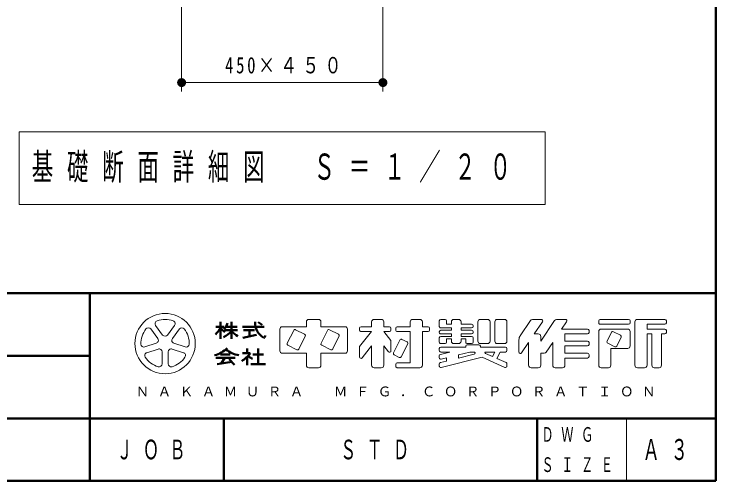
# Model space of a CAD drawing. Units: millimetres on the paper, scale 1:60, with parts at other scales. Extents: x -385 to 0, y -594 to 267.
# Drawn here: x -78.5 to 0, y -594 to -541.8 of the extents above; entities that cross this region are included whole.
import ezdxf

# ---------------------------------------------------------------- set-up
doc = ezdxf.new("R2010")
doc.units = ezdxf.units.MM
for name, color, linetype, lineweight in [('LY_1', 7, 'Continuous', 13), ('LY_2', 7, 'Continuous', 13), ('LY_4', 7, 'Continuous', 13)]:
    doc.layers.add(name, color=color, linetype=linetype, lineweight=lineweight)
doc.styles.add('ＭＳ ゴシック', font='')
doc.styles.get('ＭＳ ゴシック').set_extended_font_data('MS Gothic')

# ---------------------------------------------------------------- blocks, each defined once
blk = doc.blocks.new('filled_dot')
at = {"color": 0, "linetype": 'Continuous', "lineweight": -2, "const_width": 1.25}
blk.add_lwpolyline([(-0.625, 0, 1), (0.625, 0, 1)], format="xyb", close=True, dxfattribs=at)

msp = doc.modelspace()

# ---------------------------------------------------------------- linework, layer by layer
at = {"layer": 'LY_2', "lineweight": 50}
for p, q in [((0, -594), (0, -327)), ((-385, -573), (0, -573)), ((-385, -594), (0, -594))]:
    msp.add_line(p, q, dxfattribs=at)
at = {"layer": 'LY_2', "color": 140, "lineweight": 50}
for p, q in [((-70, -573), (-70, -594)), ((-55.361, -576.207), (-55.361, -578.097)), ((-54.146, -576.207), (-54.146, -578.097)), ((-50.719, -576.533), (-51.16, -576.239)), ((-55.901, -576.747), (-54.956, -576.747)), ((-54.915, -577.152), (-53.471, -577.152)), ((-54.769, -576.747), (-53.525, -576.747)), ((-52.931, -576.747), (-50.501, -576.747)), ((-52.796, -577.152), (-51.581, -577.152)), ((-52.121, -577.152), (-52.121, -577.827)), ((-52.889, -577.98), (-51.353, -577.673)), ((-52.931, -579.717), (-52.051, -579.717)), ((-52.391, -579.177), (-52.391, -579.717)), ((-51.176, -579.177), (-51.176, -580.932)), ((-187.5, -580), (-70, -580)), ((-55.901, -580.216), (-53.741, -580.216)), ((-55.361, -579.852), (-54.281, -579.852)), ((-54.899, -580.216), (-55.289, -580.864)), ((-54.416, -580.393), (-53.81, -580.999)), ((-52.391, -580.09), (-52.391, -581.067)), ((-52.34, -580.04), (-51.796, -580.354)), ((-51.783, -579.852), (-50.568, -579.852)), ((-55.765, -580.933), (-54.113, -580.696)), ((-51.986, -580.932), (-50.366, -580.932)), ((-242.5, -587), (0, -587)), ((-55, -587), (-55, -594)), ((-20, -587), (-20, -594))]:
    msp.add_line(p, q, dxfattribs=at)
at = {"layer": 'LY_2'}
for p, q in [((-62.629, -576.607), (-61.844, -577.687)), ((-61.298, -577.687), (-60.513, -576.607)), ((-45.776, -576.207), (-45.776, -576.747)), ((-45.506, -575.937), (-44.426, -575.937)), ((-44.156, -576.207), (-44.156, -576.747)), ((-38.486, -576.207), (-38.486, -576.747)), ((-38.216, -575.937), (-37.406, -575.937)), ((-37.136, -576.207), (-37.136, -576.747)), ((-34.166, -576.207), (-34.166, -576.747)), ((-33.896, -575.937), (-33.086, -575.937)), ((-32.816, -576.207), (-32.816, -576.747)), ((-30.926, -576.099), (-30.926, -576.72)), ((-30.764, -575.937), (-30.278, -575.937)), ((-30.116, -576.099), (-30.116, -576.477)), ((-30.116, -576.477), (-29.576, -576.477)), ((-29.576, -576.207), (-29.576, -576.477)), ((-28.766, -575.937), (-29.306, -575.937)), ((-28.496, -576.207), (-28.496, -576.477)), ((-28.496, -576.477), (-27.308, -576.477)), ((-27.146, -576.639), (-27.146, -576.72)), ((-26.606, -576.207), (-26.606, -578.367)), ((-26.336, -575.937), (-25.526, -575.937)), ((-25.256, -576.207), (-25.256, -578.367)), ((-24.716, -576.207), (-24.716, -578.367)), ((-24.446, -575.937), (-23.636, -575.937)), ((-23.366, -576.207), (-23.366, -578.367)), ((-21.88, -577.758), (-20.746, -576.057)), ((-20.521, -575.937), (-19.529, -575.937)), ((-20.306, -577.557), (-19.394, -576.189)), ((-19.586, -578.367), (-18.046, -576.057)), ((-17.821, -575.937), (-16.829, -575.937)), ((-17.246, -577.017), (-16.694, -576.189)), ((-13.106, -576.099), (-13.106, -576.315)), ((-12.944, -575.937), (-9.758, -575.937)), ((-12.944, -576.477), (-9.758, -576.477)), ((-9.596, -576.099), (-9.596, -576.315)), ((-9.056, -576.207), (-9.056, -581.067)), ((-8.786, -575.937), (-5.708, -575.937)), ((-7.706, -576.477), (-7.706, -577.017)), ((-7.706, -576.477), (-5.708, -576.477)), ((-5.546, -576.099), (-5.546, -576.315)), ((-62.39, -578.083), (-63.175, -577.003)), ((-59.967, -577.003), (-60.752, -578.083)), ((-48.746, -577.017), (-48.746, -579.447)), ((-48.476, -576.747), (-45.776, -576.747)), ((-47.198, -577.162), (-47.918, -578.6)), ((-45.975, -577.592), (-46.981, -577.089)), ((-44.156, -576.747), (-41.456, -576.747)), ((-43.418, -577.162), (-44.138, -578.6)), ((-42.195, -577.592), (-43.201, -577.089)), ((-41.186, -577.017), (-41.186, -579.447)), ((-39.836, -576.909), (-39.836, -577.125)), ((-38.486, -577.287), (-39.836, -578.974)), ((-39.674, -576.747), (-38.486, -576.747)), ((-39.674, -577.287), (-38.486, -577.287)), ((-37.136, -576.747), (-36.488, -576.747)), ((-37.136, -577.287), (-36.326, -578.299)), ((-37.136, -577.287), (-36.488, -577.287)), ((-36.326, -576.909), (-36.326, -577.125)), ((-35.786, -576.909), (-35.786, -577.125)), ((-35.624, -576.747), (-34.166, -576.747)), ((-35.624, -577.287), (-34.166, -577.287)), ((-34.166, -577.287), (-34.166, -580.797)), ((-32.816, -576.747), (-32.168, -576.747)), ((-32.816, -577.287), (-32.816, -581.067)), ((-32.816, -577.287), (-32.168, -577.287)), ((-32.006, -576.909), (-32.006, -577.125)), ((-30.926, -577.314), (-30.926, -577.395)), ((-30.764, -576.882), (-29.576, -576.882)), ((-30.764, -577.152), (-29.576, -577.152)), ((-29.576, -576.882), (-29.576, -577.152)), ((-28.496, -576.882), (-27.308, -576.882)), ((-28.496, -576.882), (-28.496, -577.152)), ((-28.496, -577.152), (-27.308, -577.152)), ((-27.146, -577.314), (-27.146, -577.395)), ((-17.246, -577.017), (-14.348, -577.017)), ((-14.186, -577.179), (-14.186, -577.395)), ((-13.106, -577.287), (-13.106, -581.067)), ((-12.836, -577.017), (-9.866, -577.017)), ((-11.666, -577.378), (-12.17, -578.384)), ((-11.449, -577.305), (-10.659, -577.7)), ((-9.596, -577.287), (-9.596, -578.907)), ((-7.706, -577.017), (-5.708, -577.017)), ((-5.546, -577.179), (-5.546, -577.395)), ((-46.622, -579.248), (-45.902, -577.81)), ((-42.842, -579.248), (-42.122, -577.81)), ((-35.101, -578.169), (-34.527, -578.456)), ((-30.926, -577.989), (-30.926, -578.475)), ((-30.764, -577.557), (-29.576, -577.557)), ((-30.764, -577.827), (-29.576, -577.827)), ((-30.116, -578.097), (-29.576, -578.097)), ((-30.116, -578.097), (-30.116, -578.475)), ((-29.576, -577.557), (-29.576, -577.827)), ((-29.576, -578.097), (-29.576, -578.367)), ((-28.496, -577.557), (-27.308, -577.557)), ((-28.496, -577.557), (-28.496, -577.827)), ((-28.496, -577.827), (-27.308, -577.827)), ((-28.496, -578.097), (-28.496, -578.367)), ((-28.496, -578.097), (-27.956, -578.097)), ((-27.956, -578.097), (-27.956, -578.475)), ((-27.146, -577.989), (-27.146, -578.475)), ((-22.016, -578.207), (-22.016, -579.587)), ((-20.306, -577.557), (-19.856, -577.557)), ((-19.586, -577.827), (-19.586, -578.367)), ((-16.886, -577.557), (-14.348, -577.557)), ((-16.886, -577.557), (-16.886, -578.367)), ((-10.586, -577.918), (-11.09, -578.924)), ((-7.706, -577.557), (-7.166, -577.557)), ((-7.706, -577.557), (-7.706, -581.067)), ((-7.166, -577.557), (-7.166, -581.067)), ((-6.086, -577.557), (-5.708, -577.557)), ((-6.086, -577.557), (-6.086, -581.067)), ((-63.828, -579.015), (-62.559, -578.603)), ((-60.583, -578.603), (-59.313, -579.015)), ((-47.845, -578.817), (-46.839, -579.32)), ((-44.065, -578.817), (-43.059, -579.32)), ((-39.836, -578.974), (-39.836, -580.132)), ((-38.486, -578.907), (-39.547, -580.234)), ((-38.486, -578.907), (-38.486, -581.067)), ((-37.136, -578.907), (-36.614, -579.559)), ((-37.136, -578.907), (-37.136, -581.067)), ((-36.326, -578.299), (-36.326, -579.457)), ((-35.318, -578.242), (-36.038, -579.68)), ((-34.454, -578.674), (-35.174, -580.112)), ((-30.764, -578.637), (-30.278, -578.637)), ((-29.306, -578.637), (-28.766, -578.637)), ((-27.956, -578.934), (-27.956, -579.042)), ((-27.794, -578.637), (-27.308, -578.637)), ((-27.794, -578.772), (-26.498, -578.772)), ((-26.336, -578.637), (-25.526, -578.637)), ((-26.336, -578.934), (-26.336, -579.042)), ((-24.446, -578.637), (-23.636, -578.637)), ((-21.719, -579.677), (-20.936, -578.502)), ((-20.936, -578.502), (-20.936, -581.067)), ((-18.966, -579.596), (-18.236, -578.502)), ((-18.236, -578.502), (-18.236, -581.067)), ((-16.886, -578.367), (-14.348, -578.367)), ((-16.886, -578.907), (-16.886, -579.717)), ((-16.886, -578.907), (-14.348, -578.907)), ((-14.186, -578.529), (-14.186, -578.745)), ((-12.097, -578.601), (-11.307, -578.996)), ((-62.35, -579.245), (-63.62, -579.657)), ((-61.908, -580.901), (-61.908, -579.566)), ((-61.233, -579.566), (-61.233, -580.901)), ((-59.522, -579.657), (-60.792, -579.245)), ((-48.476, -579.717), (-45.776, -579.717)), ((-45.776, -579.717), (-45.776, -581.067)), ((-44.156, -579.717), (-41.456, -579.717)), ((-44.156, -579.717), (-44.156, -581.067)), ((-30.926, -579.204), (-30.926, -579.42)), ((-29.74, -579.582), (-30.803, -579.848)), ((-30.764, -579.042), (-27.956, -579.042)), ((-30.764, -579.582), (-29.74, -579.582)), ((-27.513, -579.582), (-28.766, -579.895)), ((-27.513, -579.582), (-27.053, -579.582)), ((-26.336, -579.042), (-23.528, -579.042)), ((-25.771, -579.737), (-24.968, -580.094)), ((-25.738, -579.582), (-24.712, -579.582)), ((-24.968, -580.094), (-24.712, -579.582)), ((-24.474, -580.313), (-24.108, -579.582)), ((-24.108, -579.582), (-23.528, -579.582)), ((-23.366, -579.204), (-23.366, -579.42)), ((-19.586, -579.717), (-19.19, -579.717)), ((-19.586, -579.717), (-19.586, -581.067)), ((-16.886, -579.717), (-14.348, -579.717)), ((-11.756, -579.177), (-11.756, -581.067)), ((-11.756, -579.177), (-9.866, -579.177)), ((-35.965, -579.897), (-35.391, -580.184)), ((-30.926, -580.005), (-30.926, -580.227)), ((-26.15, -580.159), (-30.725, -581.303)), ((-30.116, -580.232), (-30.725, -580.385)), ((-30.116, -580.232), (-30.116, -580.594)), ((-27.023, -579.821), (-28.766, -580.257)), ((-28.766, -579.895), (-28.766, -580.257)), ((-26.15, -580.159), (-23.594, -581.295)), ((-24.474, -580.313), (-23.462, -580.763)), ((-16.886, -580.257), (-16.886, -581.067)), ((-16.886, -580.257), (-14.348, -580.257)), ((-14.186, -579.879), (-14.186, -580.095)), ((-45.506, -581.337), (-44.426, -581.337)), ((-38.216, -581.337), (-37.406, -581.337)), ((-35.786, -580.959), (-35.786, -581.175)), ((-35.624, -580.797), (-34.166, -580.797)), ((-35.624, -581.337), (-33.086, -581.337)), ((-30.926, -580.923), (-30.926, -581.146)), ((-30.116, -580.594), (-30.803, -580.766)), ((-23.366, -580.911), (-23.366, -581.147)), ((-20.666, -581.337), (-19.856, -581.337)), ((-17.966, -581.337), (-17.156, -581.337)), ((-12.836, -581.337), (-12.026, -581.337)), ((-8.786, -581.337), (-7.976, -581.337)), ((-6.896, -581.337), (-6.356, -581.337)), ((-10, -587), (-10, -594))]:
    msp.add_line(p, q, dxfattribs=at)
msp.add_circle((-61.571, -578.637), 3.375, dxfattribs=at)
for centre, radius, start, end in [((-62.356, -576.408), 0.338, 109.39847, 215.99997), ((-61.571, -578.637), 2.7, 70.60155, 109.39847), ((-60.786, -576.408), 0.338, 324, 70.60155), ((-45.506, -576.207), 0.27, 89.99998, 179.99996), ((-44.426, -576.207), 0.27, 0, 89.99998), ((-38.216, -576.207), 0.27, 89.99998, 179.99996), ((-37.406, -576.207), 0.27, 0, 89.99998), ((-33.896, -576.207), 0.27, 89.99998, 179.99996), ((-33.086, -576.207), 0.27, 0, 89.99998), ((-30.764, -576.099), 0.162, 89.99998, 179.99996), ((-30.278, -576.099), 0.162, 0, 89.99998), ((-29.306, -576.207), 0.27, 89.99998, 179.99996), ((-28.766, -576.207), 0.27, 0, 89.99998), ((-27.308, -576.639), 0.162, 0, 89.99998), ((-26.336, -576.207), 0.27, 89.99998, 179.99996), ((-25.526, -576.207), 0.27, 0, 89.99998), ((-24.446, -576.207), 0.27, 89.99998, 179.99996), ((-23.636, -576.207), 0.27, 0, 89.99998), ((-20.521, -576.207), 0.27, 89.99998, 146.30984), ((-19.529, -576.099), 0.162, 326.31015, 89.99998), ((-17.821, -576.207), 0.27, 89.99998, 146.3098), ((-16.829, -576.099), 0.162, 326.31003, 89.99998), ((-12.944, -576.099), 0.162, 89.99998, 179.99996), ((-12.944, -576.315), 0.162, 179.99998, 270.00002), ((-9.758, -576.099), 0.162, 0, 89.99998), ((-9.758, -576.315), 0.162, 270.00002, 0), ((-8.786, -576.207), 0.27, 89.99998, 179.99996), ((-5.708, -576.099), 0.162, 0, 89.99998), ((-5.708, -576.315), 0.162, 270.00002, 0), ((-61.571, -578.637), 2.7, 142.60154, 181.39846), ((-63.448, -577.202), 0.338, 35.99999, 142.60154), ((-59.694, -577.202), 0.338, 37.39846, 143.99995), ((-61.571, -578.637), 2.7, 358.60155, 37.39847), ((-48.476, -577.017), 0.27, 89.99998, 179.99996), ((-47.054, -577.234), 0.162, 63.43492, 153.43499), ((-43.274, -577.234), 0.162, 63.43492, 153.43499), ((-41.456, -577.017), 0.27, 0, 89.99998), ((-39.674, -576.909), 0.162, 89.99998, 179.99996), ((-39.674, -577.125), 0.162, 179.99998, 270.00002), ((-36.488, -576.909), 0.162, 0, 89.99998), ((-36.488, -577.125), 0.162, 270.00002, 0), ((-35.624, -576.909), 0.162, 89.99998, 179.99996), ((-35.624, -577.125), 0.162, 179.99998, 270.00002), ((-32.168, -576.909), 0.162, 0, 89.99998), ((-32.168, -577.125), 0.162, 270.00002, 0), ((-30.764, -576.72), 0.162, 179.99998, 270.00002), ((-30.764, -577.314), 0.162, 89.99998, 179.99996), ((-30.764, -577.395), 0.162, 179.99998, 270.00002), ((-27.308, -576.72), 0.162, 270.00002, 0), ((-27.308, -577.314), 0.162, 0, 89.99998), ((-27.308, -577.395), 0.162, 270.00002, 0), ((-14.348, -577.179), 0.162, 0, 89.99998), ((-14.348, -577.395), 0.162, 270.00002, 0), ((-12.836, -577.287), 0.27, 89.99998, 179.99996), ((-11.522, -577.45), 0.162, 63.43447, 153.43474), ((-9.866, -577.287), 0.27, 0, 89.99998), ((-5.708, -577.179), 0.162, 0, 89.99998), ((-5.708, -577.395), 0.162, 270.00002, 0), ((-62.663, -578.282), 0.338, 287.99998, 35.99999), ((-61.571, -577.488), 0.338, 215.99998, 324), ((-60.479, -578.282), 0.338, 143.99996, 251.99999), ((-46.047, -577.737), 0.162, 333.4349, 63.43487), ((-42.267, -577.737), 0.162, 333.4349, 63.43487), ((-35.174, -578.314), 0.162, 63.43487, 153.43498), ((-30.764, -577.989), 0.162, 89.99998, 179.99996), ((-27.308, -577.989), 0.162, 0, 89.99998), ((-21.206, -578.207), 0.81, 146.30999, 179.99996), ((-19.856, -577.827), 0.27, 0, 89.99998), ((-10.731, -577.845), 0.162, 333.43484, 63.43447), ((-63.933, -578.694), 0.338, 181.39848, 287.99997), ((-59.209, -578.694), 0.338, 252.00001, 358.60156), ((-47.773, -578.672), 0.162, 153.43495, 243.43485), ((-43.993, -578.672), 0.162, 153.43495, 243.43485), ((-34.599, -578.601), 0.162, 333.43492, 63.43493), ((-30.764, -578.475), 0.162, 179.99998, 270.00002), ((-30.278, -578.475), 0.162, 270.00002, 0), ((-29.306, -578.367), 0.27, 179.99998, 270.00002), ((-28.766, -578.367), 0.27, 270.00002, 0), ((-27.794, -578.475), 0.162, 179.99998, 270.00002), ((-27.794, -578.934), 0.162, 89.99998, 179.99996), ((-27.308, -578.475), 0.162, 270.00002, 0), ((-26.336, -578.367), 0.27, 179.99998, 270.00002), ((-26.498, -578.934), 0.162, 0, 89.99998), ((-25.526, -578.367), 0.27, 270.00002, 0), ((-24.446, -578.367), 0.27, 179.99998, 270.00002), ((-23.636, -578.367), 0.27, 270.00002, 0), ((-14.348, -578.529), 0.162, 0, 89.99998), ((-14.348, -578.745), 0.162, 270.00002, 0), ((-12.025, -578.456), 0.162, 153.43517, 243.43529), ((-11.234, -578.851), 0.162, 243.43534, 333.43491), ((-9.866, -578.907), 0.27, 270.00002, 0), ((-63.516, -579.978), 0.338, 107.99999, 214.60154), ((-62.246, -579.566), 0.338, 359.99997, 107.99999), ((-60.896, -579.566), 0.338, 71.99997, 179.99999), ((-59.626, -579.978), 0.338, 325.39847, 71.99996), ((-48.476, -579.447), 0.27, 179.99998, 270.00002), ((-46.766, -579.175), 0.162, 243.43498, 333.43496), ((-42.986, -579.175), 0.162, 243.43498, 333.43496), ((-41.456, -579.447), 0.27, 270.00002, 0), ((-36.488, -579.457), 0.162, 218.65962, 0), ((-35.893, -579.752), 0.162, 153.43487, 243.4348), ((-30.764, -579.204), 0.162, 89.99998, 179.99996), ((-30.764, -579.42), 0.162, 179.99998, 270.00002), ((-27.053, -579.703), 0.121, 284.0365, 89.99998), ((-25.738, -579.663), 0.081, 89.99998, 246.03817), ((-23.528, -579.204), 0.162, 0, 89.99998), ((-23.528, -579.42), 0.162, 270.00002, 0), ((-21.854, -579.587), 0.162, 179.99998, 326.30997), ((-19.19, -579.447), 0.27, 270.00002, 326.31002), ((-14.348, -579.879), 0.162, 0, 89.99998), ((-61.571, -578.637), 2.7, 214.60156, 253.39848), ((-61.571, -578.637), 2.7, 286.60155, 325.39847), ((-39.674, -580.132), 0.162, 179.99998, 321.34037), ((-35.318, -580.039), 0.162, 243.43487, 333.43498), ((-30.764, -580.005), 0.162, 104.03614, 179.99996), ((-30.764, -580.227), 0.162, 179.99998, 284.03612), ((-14.348, -580.095), 0.162, 270.00002, 0), ((-62.246, -580.901), 0.338, 253.39847, 359.99997), ((-60.896, -580.901), 0.338, 179.99999, 286.60154), ((-45.506, -581.067), 0.27, 179.99998, 270.00002), ((-44.426, -581.067), 0.27, 270.00002, 0), ((-38.216, -581.067), 0.27, 179.99998, 270.00002), ((-37.406, -581.067), 0.27, 270.00002, 0), ((-35.624, -580.959), 0.162, 89.99998, 179.99996), ((-35.624, -581.175), 0.162, 179.99998, 270.00002), ((-33.086, -581.067), 0.27, 270.00002, 0), ((-30.764, -580.923), 0.162, 104.03614, 179.99996), ((-30.764, -581.146), 0.162, 179.99998, 284.03612), ((-23.528, -581.147), 0.162, 246.03699, 0), ((-23.528, -580.911), 0.162, 0, 66.03701), ((-20.666, -581.067), 0.27, 179.99998, 270.00002), ((-19.856, -581.067), 0.27, 270.00002, 0), ((-17.966, -581.067), 0.27, 179.99998, 270.00002), ((-17.156, -581.067), 0.27, 270.00002, 0), ((-12.836, -581.067), 0.27, 179.99998, 270.00002), ((-12.026, -581.067), 0.27, 270.00002, 0), ((-8.786, -581.067), 0.27, 179.99998, 270.00002), ((-7.976, -581.067), 0.27, 270.00002, 0), ((-6.896, -581.067), 0.27, 179.99998, 270.00002), ((-6.356, -581.067), 0.27, 270.00002, 0)]:
    msp.add_arc(centre, radius, start, end, dxfattribs=at)
at = {"layer": 'LY_2', "color": 140, "lineweight": 50}
for centre, radius, start, end in [((-56.002, -575.953), 1.467, 313.72108, 343.54317), ((-49.563, -576.306), 1.953, 177.09472, 240.51891), ((-57.466, -575.916), 2.285, 311.36185, 337.13638), ((-53.383, -575.573), 2.345, 212.50346, 230.00631), ((-56.374, -575.182), 3.034, 295.86917, 317.23867), ((-51.918, -575.182), 3.034, 222.76131, 240.10806), ((-51.54, -577.195), 1.299, 321.42112, 334.8249), ((-56.898, -576.743), 3.32, 285.11261, 313.40619), ((-52.77, -576.806), 3.192, 231.17281, 259.75506), ((-55.66, -576.774), 4.657, 304.87257, 320.80411)]:
    msp.add_arc(centre, radius, start, end, dxfattribs=at)
at = {"layer": 'LY_4'}
for p, q in [((-59.727, -530.451), (-59.727, -550.451)), ((-37.227, -530.451), (-37.227, -550.451)), ((-37.227, -549.451), (-59.727, -549.451)), ((-77.877, -554.962), (-77.877, -563.095)), ((-19.077, -554.962), (-77.877, -554.962)), ((-19.077, -563.095), (-19.077, -554.962)), ((-77.877, -563.095), (-19.077, -563.095))]:
    msp.add_line(p, q, dxfattribs=at)

# ---------------------------------------------------------------- block references
at = {"layer": 'LY_4', "xscale": 0.4, "yscale": 0.4}
msp.add_blockref('filled_dot', (-59.727, -549.451), dxfattribs=at)
at = {"layer": 'LY_4', "xscale": 0.4, "yscale": 0.4, "rotation": 180}
msp.add_blockref('filled_dot', (-37.227, -549.451), dxfattribs=at)

# ---------------------------------------------------------------- texts
at = {"layer": 'LY_1', "insert": (-42, -590.5), "char_height": 2.199, "attachment_point": 4, "style": 'ＭＳ ゴシック'}
msp.add_mtext('\\T1.64;\\W0.6;ＳＴＤ', dxfattribs=at)
at = {"layer": 'LY_2', "attachment_point": 4, "style": 'ＭＳ ゴシック'}
for s, insert, char_height in [('\\T1.64;ＮＡＫＡＭＵＲＡ\u3000ＭＦＧ．ＣＯＲＰＯＲＡＴＩＯＮ', (-64.855, -584), 1.1), ('\\T1.64;\\W0.6;ＤＷＧ', (-19.5, -588.812), 1.65), ('\\T1.64;\\W0.6;ＪＯＢ', (-67, -590.5), 2.199), ('\\T1.64;\\W0.6;Ａ３', (-8.2, -590.5), 2.346), ('\\T1.64;\\W0.6;ＳＩＺＥ', (-19.5, -592.188), 1.65)]:
    msp.add_mtext(s, dxfattribs=dict(at, insert=insert, char_height=char_height))
at = {"layer": 'LY_4', "style": 'ＭＳ ゴシック'}
for s, insert, char_height, attachment_point in [('\\T1.32;\\W0.75;450×４５０', (-48.069, -548.451), 1.833, 8), ('\\T1.64;\\W0.6;基礎断面詳細図\u3000Ｓ＝１／２０', (-76.477, -559.029), 2.933, 4)]:
    msp.add_mtext(s, dxfattribs=dict(at, insert=insert, char_height=char_height, attachment_point=attachment_point))

doc.saveas('drawing.dxf')
